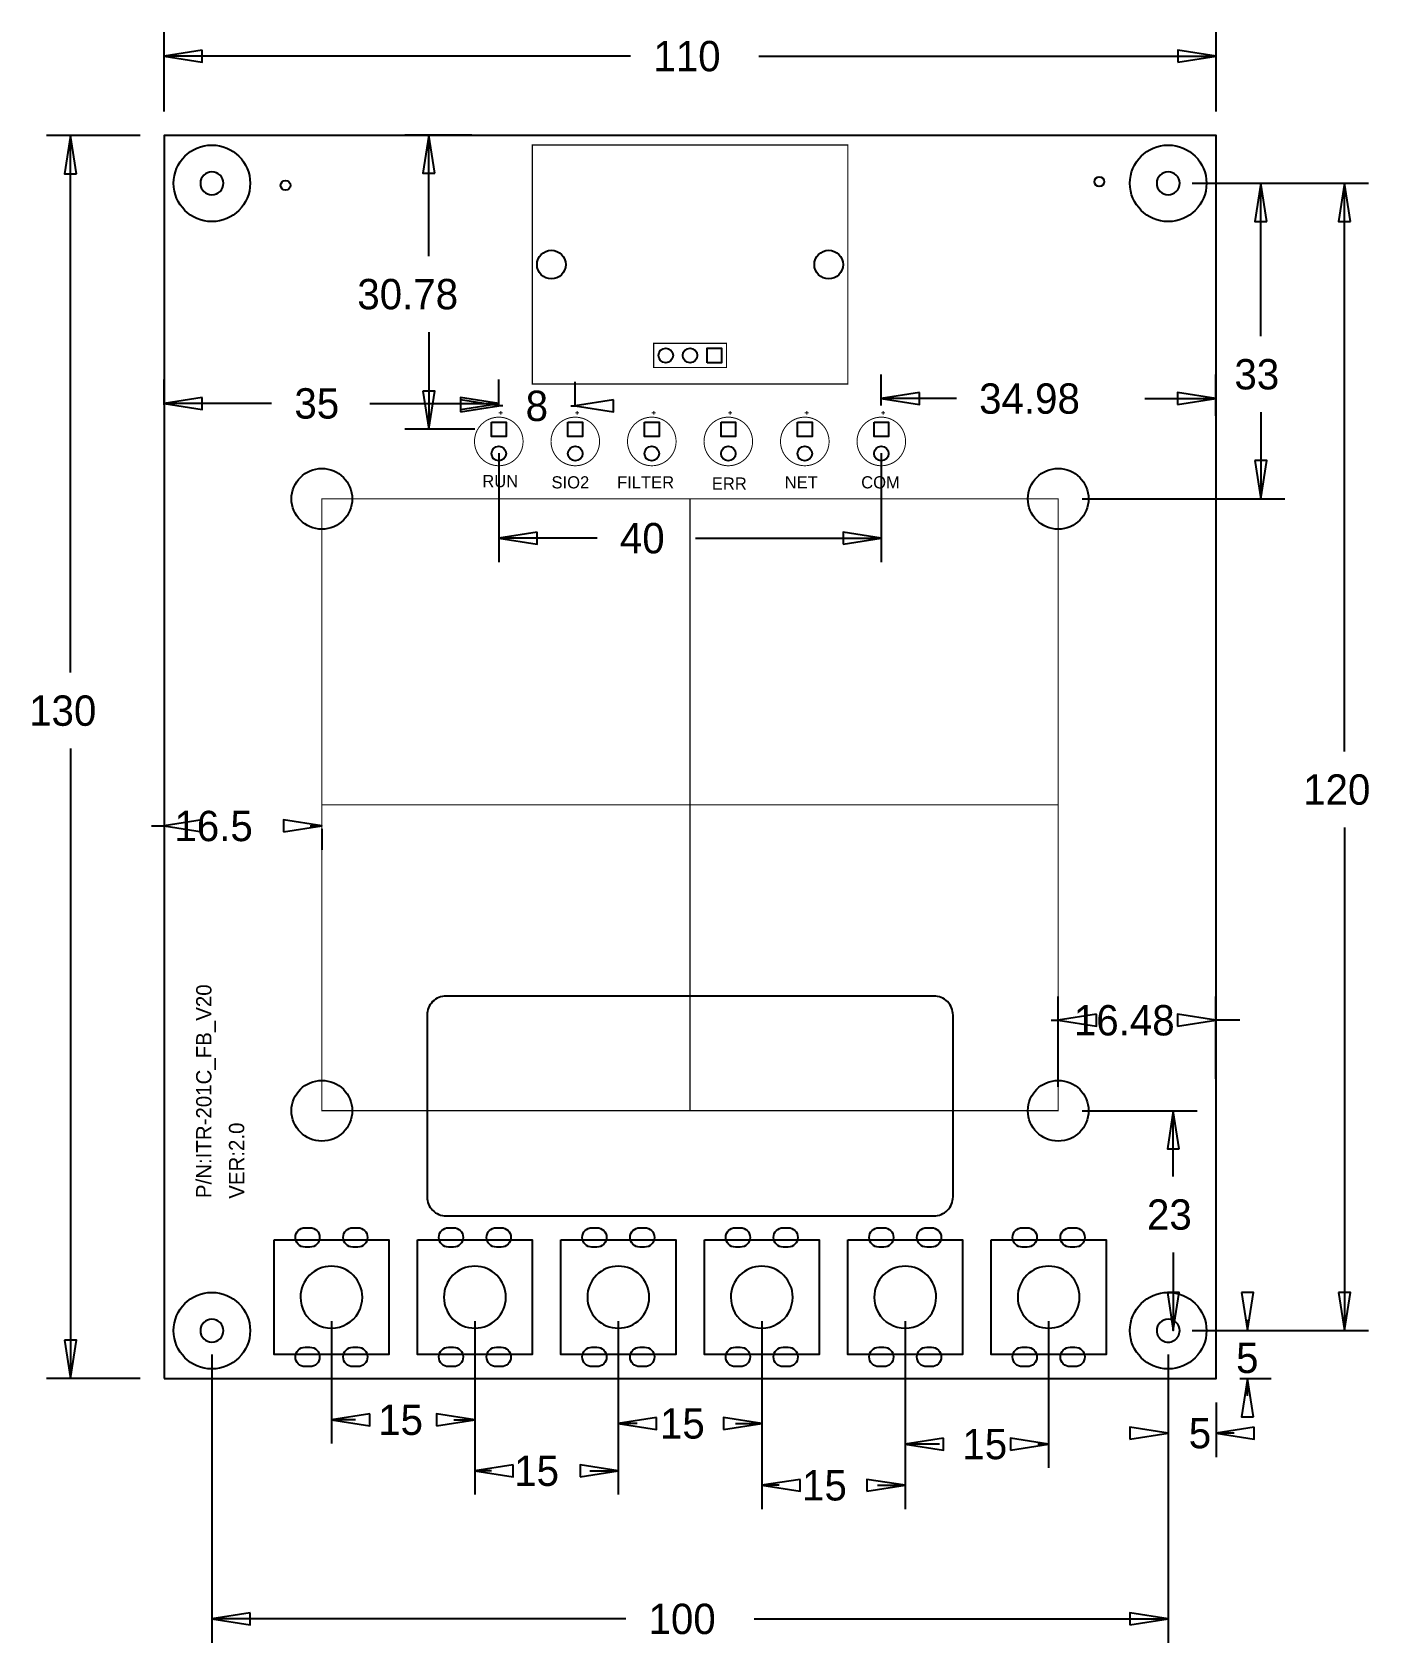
# Model space of a CAD drawing. Extents: x -14 to 126, y -28 to 141.
import ezdxf

# ---------------------------------------------------------------- set-up
doc = ezdxf.new("R2010")
doc.units = 0
for name, color, linetype in [('BOARD_GEOMETRY_DIMENSION', 1, 'CONTINUOUS'), ('BOARD_GEOMETRY_OUTLINE', 3, 'CONTINUOUS'), ('PACKAGE_GEOMETRY_SILKSCREEN_TOP', 5, 'CONTINUOUS'), ('PIN_TOP', 6, 'CONTINUOUS')]:
    doc.layers.add(name, color=color, linetype=linetype)

msp = doc.modelspace()

# ---------------------------------------------------------------- linework, layer by layer
at = {"layer": 'BOARD_GEOMETRY_DIMENSION'}
for points in [[(0, 132.499989), (0, 140.802995)], [(110.000009, 132.499989), (110.000009, 140.802995)], [(48.788091, 138.303), (0, 138.303)], [(62.209909, 138.303), (110.000009, 138.303)], [(-2.499995, 129.999994), (-12.278995, 129.999994)], [(-9.779, 73.818699), (-9.779, 129.999994)], [(32.171005, 130.048), (25.186005, 130.048)], [(27.686, 117.37975), (27.686, 130.048)], [(107.499988, 125.000004), (117.180995, 125.000004)], [(107.499988, 125.000004), (125.943995, 125.000004)], [(114.681, 108.99775), (114.681, 125.000004)], [(123.444, 65.56375), (123.444, 125.000004)], [(27.686, 109.44225), (27.686, 99.270007)], [(0, 101.813995), (0, 104.480995)], [(35.000006, 101.770002), (35.000006, 104.480995)], [(75.000002, 101.770002), (75.000002, 104.988995)], [(109.982, 100.670995), (109.982, 104.988995)], [(35.000006, 101.770002), (35.000006, 104.226995)], [(42.99999, 101.770002), (42.99999, 104.226995)], [(11.246409, 101.981), (0, 101.981)], [(21.519591, 101.981), (35.000006, 101.981)], [(35.426802, 101.727), (35.000006, 101.727)], [(42.551198, 101.727), (42.99999, 101.727)], [(82.850228, 102.489), (75.000002, 102.489)], [(102.569772, 102.489), (109.982, 102.489)], [(114.681, 101.06025), (114.681, 91.999994)], [(32.500011, 99.270007), (25.186005, 99.270007)], [(35.000006, 96.770012), (35.000006, 85.384005)], [(75.000002, 96.770012), (75.000002, 85.384005)], [(95.999986, 91.999994), (117.180995, 91.999994)], [(45.282409, 87.884), (35.000006, 87.884)], [(55.555591, 87.884), (75.000002, 87.884)], [(-9.779, 65.881301), (-9.779, 0)], [(-1.300378, 57.785), (0, 57.785)], [(15.270378, 57.785), (16.499992, 57.785)], [(16.499992, 57.500012), (16.499992, 55.285005)], [(123.444, 57.62625), (123.444, 4.99999)], [(0, 57.190005), (0, 55.285005)], [(93.499991, 30.49999), (93.499991, 39.964995)], [(109.982, 31.328995), (109.982, 39.964995)], [(92.756228, 37.465), (93.499991, 37.465)], [(112.475772, 37.465), (109.982, 37.465)], [(95.999986, 27.999995), (108.036995, 27.999995)], [(105.537, 21.11375), (105.537, 27.999995)], [(105.537, 13.17625), (105.537, 4.99999)], [(17.49999, 5.999988), (17.49999, -6.817995)], [(32.499986, 5.999988), (32.499986, -12.151995)], [(32.499986, 5.999988), (32.499986, -6.817995)], [(47.499981, 5.999988), (47.499981, -7.198995)], [(47.499981, 5.999988), (47.499981, -12.151995)], [(62.499977, 5.999988), (62.499977, -13.675995)], [(62.499977, 5.999988), (62.499977, -7.198995)], [(77.499997, 5.999988), (77.499997, -9.357995)], [(77.499997, 5.999988), (77.499997, -13.675995)], [(92.499993, 5.999988), (92.499993, -9.357995)], [(113.284, 6.12775), (113.284, 4.99999)], [(107.499988, 4.99999), (115.783995, 4.99999)], [(107.499988, 4.99999), (108.036995, 4.99999)], [(107.499988, 4.99999), (125.943995, 4.99999)], [(4.99999, 2.499995), (4.99999, -27.645995)], [(104.999993, 2.499995), (104.999993, -8.214995)], [(104.999993, 2.499995), (104.999993, -27.645995)], [(-2.499995, 0), (-12.278995, 0)], [(112.500004, 0), (115.783995, 0)], [(113.284, -1.80975), (113.284, 0)], [(110.000009, -2.499995), (110.000009, -8.214995)], [(20.009409, -4.318), (17.49999, -4.318)], [(30.282591, -4.318), (32.499986, -4.318)], [(49.473409, -4.699), (47.499981, -4.699)], [(59.746591, -4.699), (62.499977, -4.699)], [(104.768802, -5.715), (104.999993, -5.715)], [(111.893198, -5.715), (110.000009, -5.715)], [(81.096409, -6.858), (77.499997, -6.858)], [(91.369591, -6.858), (92.499993, -6.858)], [(34.233409, -9.652), (32.499986, -9.652)], [(44.506591, -9.652), (47.499981, -9.652)], [(64.332409, -11.176), (62.499977, -11.176)], [(74.605591, -11.176), (77.499997, -11.176)], [(48.280015, -25.146), (4.99999, -25.146)], [(61.701985, -25.146), (104.999993, -25.146)]]:
    msp.add_lwpolyline(points, dxfattribs=at)
for points in [[(3.999992, 138.927992), (0, 138.303), (3.999992, 137.678008)], [(105.999991, 137.678008), (110.000009, 138.303), (105.999991, 138.927992)], [(-9.154008, 126.000002), (-9.779, 129.999994), (-10.403992, 126.000002)], [(28.310992, 126.048008), (27.686, 130.048), (27.061008, 126.048008)], [(115.305992, 121.000012), (114.681, 125.000004), (114.056008, 121.000012)], [(124.068992, 121.000012), (123.444, 125.000004), (122.819008, 121.000012)], [(27.061008, 103.269999), (27.686, 99.270007), (28.310992, 103.269999)], [(78.999994, 103.113992), (75.000002, 102.489), (78.999994, 101.864008)], [(105.982008, 101.864008), (109.982, 102.489), (105.982008, 103.113992)], [(3.999992, 102.605992), (0, 101.981), (3.999992, 101.356008)], [(31.000014, 101.356008), (35.000006, 101.981), (31.000014, 102.605992)], [(31.000014, 101.102008), (35.000006, 101.727), (31.000014, 102.351992)], [(46.999982, 102.351992), (42.99999, 101.727), (46.999982, 101.102008)], [(114.056008, 95.999986), (114.681, 91.999994), (115.305992, 95.999986)], [(38.999998, 88.508992), (35.000006, 87.884), (38.999998, 87.259008)], [(71.00001, 87.259008), (75.000002, 87.884), (71.00001, 88.508992)], [(3.999992, 58.409992), (0, 57.785), (3.999992, 57.160008)], [(12.5, 57.160008), (16.499992, 57.785), (12.5, 58.409992)], [(97.499983, 38.089992), (93.499991, 37.465), (97.499983, 36.840008)], [(105.982008, 36.840008), (109.982, 37.465), (105.982008, 38.089992)], [(106.161992, 24.000003), (105.537, 27.999995), (104.912008, 24.000003)], [(104.912008, 8.999982), (105.537, 4.99999), (106.161992, 8.999982)], [(112.659008, 8.999982), (113.284, 4.99999), (113.908992, 8.999982)], [(122.819008, 8.999982), (123.444, 4.99999), (124.068992, 8.999982)], [(-10.403992, 3.999992), (-9.779, 0), (-9.154008, 3.999992)], [(113.908992, -3.999992), (113.284, 0), (112.659008, -3.999992)], [(21.499982, -3.693008), (17.49999, -4.318), (21.499982, -4.942992)], [(28.499994, -4.942992), (32.499986, -4.318), (28.499994, -3.693008)], [(51.499973, -4.074008), (47.499981, -4.699), (51.499973, -5.323992)], [(58.499985, -5.323992), (62.499977, -4.699), (58.499985, -4.074008)], [(81.499989, -6.233008), (77.499997, -6.858), (81.499989, -7.482992)], [(88.500001, -7.482992), (92.499993, -6.858), (88.500001, -6.233008)], [(101.000001, -6.339992), (104.999993, -5.715), (101.000001, -5.090008)], [(114.000001, -5.090008), (110.000009, -5.715), (114.000001, -6.339992)], [(36.499978, -9.027008), (32.499986, -9.652), (36.499978, -10.276992)], [(43.499989, -10.276992), (47.499981, -9.652), (43.499989, -9.027008)], [(66.499969, -10.551008), (62.499977, -11.176), (66.499969, -11.800992)], [(73.500005, -11.800992), (77.499997, -11.176), (73.500005, -10.551008)], [(8.999982, -24.521008), (4.99999, -25.146), (8.999982, -25.770992)], [(101.000001, -25.770992), (104.999993, -25.146), (101.000001, -24.521008)]]:
    msp.add_lwpolyline(points, close=True, dxfattribs=at)
at = {"layer": 'BOARD_GEOMETRY_OUTLINE'}
msp.add_lwpolyline([(0, 0), (110.000009, 0), (110.000009, 129.999994), (0, 129.999994)], close=True, dxfattribs=at)
msp.add_lwpolyline([(29.499992, 16.999991), (80.499991, 16.999991, 0.414214), (82.499987, 18.999987), (82.499987, 38, 0.414214), (80.499991, 39.999996), (29.499992, 39.999996, 0.414214), (27.499996, 38), (27.499996, 18.999987, 0.414214)], format="xyb", close=True, dxfattribs=at)
at = {"layer": 'PACKAGE_GEOMETRY_SILKSCREEN_TOP', "const_width": 0.127}
for points in [[(38.499999, 103.999995), (71.500009, 103.999995), (71.500009, 128.999996), (38.499999, 128.999996)], [(51.189992, 105.729989), (58.809992, 105.729989), (58.809992, 108.269989), (51.189992, 108.269989)]]:
    msp.add_lwpolyline(points, close=True, dxfattribs=at)
at = {"layer": 'PACKAGE_GEOMETRY_SILKSCREEN_TOP'}
for points in [[(6.199988, 125.000004, 1), (3.800075, 124.999994, 1)], [(106.199991, 125.000004, 1), (103.800038, 124.999994, 1)], [(20.737906, 8.500008, 1), (14.262094, 8.499992, 1)], [(35.737902, 8.500008, 1), (29.262098, 8.499992, 1)], [(50.737897, 8.500008, 1), (44.262103, 8.499992, 1)], [(65.737892, 8.500008, 1), (59.262108, 8.499992, 1)], [(80.737888, 8.500008, 1), (74.262112, 8.499992, 1)], [(95.737909, 8.500008, 1), (89.262091, 8.499992, 1)], [(6.199988, 4.99999, 1), (3.800025, 5.000008, 1)], [(106.199991, 4.99999, 1), (103.800055, 5.000008, 1)]]:
    msp.add_lwpolyline(points, format="xyb", close=True, dxfattribs=at)
for points, const_width in [([(35.200006, 101.200001), (35.200006, 100.800002)], 0.1), ([(43.19999, 101.200001), (43.19999, 100.800002)], 0.1), ([(51.199999, 101.200001), (51.199999, 100.800002)], 0.1), ([(59.200009, 101.200001), (59.200009, 100.800002)], 0.1), ([(67.199993, 101.200001), (67.199993, 100.800002)], 0.1), ([(75.200002, 101.200001), (75.200002, 100.800002)], 0.1), ([(35.400005, 101.000001), (35.000006, 101.000001)], 0.1), ([(43.399989, 101.000001), (42.99999, 101.000001)], 0.1), ([(51.399999, 101.000001), (51, 101.000001)], 0.1), ([(59.400008, 101.000001), (59.000009, 101.000001)], 0.1), ([(67.399992, 101.000001), (66.999993, 101.000001)], 0.1), ([(75.400002, 101.000001), (75.000002, 101.000001)], 0.1), ([(16.499992, 27.999995), (54.999992, 27.999995), (54.999992, 91.999994), (93.499991, 91.999994), (93.499991, 60.000007), (16.499992, 60.000007), (16.499992, 27.999995), (93.499991, 27.999995), (93.499991, 91.999994), (16.499992, 91.999994), (16.499992, 60.000007)], 0.127)]:
    msp.add_lwpolyline(points, dxfattribs=dict(at, const_width=const_width))
at = {"layer": 'PACKAGE_GEOMETRY_SILKSCREEN_TOP', "const_width": 0.1}
for points in [[(37.540006, 98.000007, 1), (32.460036, 97.999951, 1)], [(45.53999, 98.000007, 1), (40.460052, 97.999933, 1)], [(53.540101, 98.000007, 1), (48.459964, 98.000028, 1)], [(61.540009, 98.000007, 1), (56.460033, 97.999984, 1)], [(69.539993, 98.000007, 1), (64.460049, 97.999971, 1)], [(77.540104, 98.000007, 1), (72.459938, 98.000068, 1)]]:
    msp.add_lwpolyline(points, format="xyb", close=True, dxfattribs=at)
at = {"layer": 'PACKAGE_GEOMETRY_SILKSCREEN_TOP'}
for points in [[(11.500002, 14.499996), (23.500004, 14.499996), (23.500004, 2.499995), (11.500002, 2.499995)], [(26.499998, 14.499996), (38.499999, 14.499996), (38.499999, 2.499995), (26.499998, 2.499995)], [(41.499993, 14.499996), (53.499995, 14.499996), (53.499995, 2.499995), (41.499993, 2.499995)], [(56.499989, 14.499996), (68.49999, 14.499996), (68.49999, 2.499995), (56.499989, 2.499995)], [(71.500009, 14.499996), (83.500011, 14.499996), (83.500011, 2.499995), (71.500009, 2.499995)], [(86.500005, 14.499996), (98.500006, 14.499996), (98.500006, 2.499995), (86.500005, 2.499995)]]:
    msp.add_lwpolyline(points, close=True, dxfattribs=at)
at = {"layer": 'PIN_TOP'}
for points in [[(56.777992, 106.237989), (56.777992, 107.761989), (58.301992, 107.761989), (58.301992, 106.237989)], [(34.238006, 100.032007), (35.762006, 100.032007), (35.762006, 98.508007), (34.238006, 98.508007)], [(42.23799, 100.032007), (43.76199, 100.032007), (43.76199, 98.508007), (42.23799, 98.508007)], [(50.238, 100.032007), (51.762, 100.032007), (51.762, 98.508007), (50.238, 98.508007)], [(58.238009, 100.032007), (59.762009, 100.032007), (59.762009, 98.508007), (58.238009, 98.508007)], [(66.237993, 100.032007), (67.761993, 100.032007), (67.761993, 98.508007), (66.237993, 98.508007)], [(74.238002, 100.032007), (75.762002, 100.032007), (75.762002, 98.508007), (74.238002, 98.508007)]]:
    msp.add_lwpolyline(points, close=True, dxfattribs=at)
for points in [[(15.253995, 13.734009), (14.745995, 13.734009, -1), (14.745995, 15.766009), (15.253995, 15.766009, -1)], [(20.253985, 13.734009), (19.745985, 13.734009, -1), (19.745985, 15.766009), (20.253985, 15.766009, -1)], [(30.254016, 13.734009), (29.746016, 13.734009, -1), (29.746016, 15.766009), (30.254016, 15.766009, -1)], [(35.254006, 13.734009), (34.746006, 13.734009, -1), (34.746006, 15.766009), (35.254006, 15.766009, -1)], [(45.254012, 13.734009), (44.746012, 13.734009, -1), (44.746012, 15.766009), (45.254012, 15.766009, -1)], [(50.254002, 13.734009), (49.746002, 13.734009, -1), (49.746002, 15.766009), (50.254002, 15.766009, -1)], [(60.254007, 13.734009), (59.746007, 13.734009, -1), (59.746007, 15.766009), (60.254007, 15.766009, -1)], [(65.253997, 13.734009), (64.745997, 13.734009, -1), (64.745997, 15.766009), (65.253997, 15.766009, -1)], [(75.254002, 13.734009), (74.746002, 13.734009, -1), (74.746002, 15.766009), (75.254002, 15.766009, -1)], [(80.253992, 13.734009), (79.745992, 13.734009, -1), (79.745992, 15.766009), (80.253992, 15.766009, -1)], [(90.253998, 13.734009), (89.745998, 13.734009, -1), (89.745998, 15.766009), (90.253998, 15.766009, -1)], [(95.253988, 13.734009), (94.745988, 13.734009, -1), (94.745988, 15.766009), (95.253988, 15.766009, -1)], [(15.253995, 1.234008), (14.745995, 1.234008, -1), (14.745995, 3.266008), (15.253995, 3.266008, -1)], [(20.253985, 1.234008), (19.745985, 1.234008, -1), (19.745985, 3.266008), (20.253985, 3.266008, -1)], [(30.254016, 1.234008), (29.746016, 1.234008, -1), (29.746016, 3.266008), (30.254016, 3.266008, -1)], [(35.254006, 1.234008), (34.746006, 1.234008, -1), (34.746006, 3.266008), (35.254006, 3.266008, -1)], [(45.254012, 1.234008), (44.746012, 1.234008, -1), (44.746012, 3.266008), (45.254012, 3.266008, -1)], [(50.254002, 1.234008), (49.746002, 1.234008, -1), (49.746002, 3.266008), (50.254002, 3.266008, -1)], [(60.254007, 1.234008), (59.746007, 1.234008, -1), (59.746007, 3.266008), (60.254007, 3.266008, -1)], [(65.253997, 1.234008), (64.745997, 1.234008, -1), (64.745997, 3.266008), (65.253997, 3.266008, -1)], [(75.254002, 1.234008), (74.746002, 1.234008, -1), (74.746002, 3.266008), (75.254002, 3.266008, -1)], [(80.253992, 1.234008), (79.745992, 1.234008, -1), (79.745992, 3.266008), (80.253992, 3.266008, -1)], [(90.253998, 1.234008), (89.745998, 1.234008, -1), (89.745998, 3.266008), (90.253998, 3.266008, -1)], [(95.253988, 1.234008), (94.745988, 1.234008, -1), (94.745988, 3.266008), (95.253988, 3.266008, -1)]]:
    msp.add_lwpolyline(points, format="xyb", close=True, dxfattribs=at)
for centre, radius in [((4.99999, 125.000004), 4.000005), ((104.999993, 125.000004), 4.000005), ((12.7, 124.779989), 0.509994), ((97.79, 125.160989), 0.509994), ((40.499995, 116.499996), 1.499997), ((69.499988, 116.499996), 1.499997), ((52.459992, 106.999989), 0.762), ((54.999992, 106.999989), 0.762), ((35.000006, 96.730007), 0.762), ((42.99999, 96.730007), 0.762), ((51, 96.730007), 0.762), ((59.000009, 96.730007), 0.762), ((66.999993, 96.730007), 0.762), ((75.000002, 96.730007), 0.762), ((16.499992, 91.999994), 3.175), ((93.499991, 91.999994), 3.175), ((16.499992, 27.999995), 3.175), ((93.499991, 27.999995), 3.175), ((4.99999, 4.99999), 4.000005), ((104.999993, 4.99999), 4.000005)]:
    msp.add_circle(centre, radius, dxfattribs=at)

# ---------------------------------------------------------------- texts
at = {"layer": 'BOARD_GEOMETRY_DIMENSION', "width": 0.991744}
for s, p in [('110', (51.169189, 136.7155)), ('30.78', (20.207478, 111.8235)), ('33', (111.925659, 103.4415)), ('35', (13.627659, 100.3935)), ('8', (37.808052, 100.1395)), ('34.98', (85.231478, 100.9015)), ('40', (47.663659, 86.2965)), ('130', (-14.108811, 68.2625)), ('120', (119.114265, 60.0075)), ('16.5', (1.080872, 56.1975)), ('16.48', (95.137478, 35.8775)), ('23', (102.781659, 15.5575)), ('5', (112.103052, 0.5715)), ('15', (22.390659, -5.9055)), ('15', (51.854659, -6.2865)), ('5', (107.150052, -7.3025)), ('15', (83.477659, -8.4455)), ('15', (36.614659, -11.2395)), ('15', (66.713659, -12.7635)), ('100', (50.661265, -26.7335))]:
    msp.add_text(s, height=3.175, dxfattribs=at).set_placement(p)
at = {"layer": 'PACKAGE_GEOMETRY_SILKSCREEN_TOP', "width": 1.01952}
for s, p in [('RUN', (33.274, 93.218)), ('SIO2', (40.513, 93.091)), ('FILTER', (47.371, 93.091)), ('NET', (64.897, 93.091)), ('COM', (72.898, 93.091)), ('ERR', (57.277, 92.964))]:
    msp.add_text(s, height=1.27, dxfattribs=at).set_placement(p)
at = {"layer": 'PACKAGE_GEOMETRY_SILKSCREEN_TOP', "width": 1.000064}
for s, p in [('P/N:ITR-201C_FB_V20', (4.953, 18.861989)), ('VER:2.0', (8.382, 18.796))]:
    msp.add_text(s, height=1.599895, rotation=90, dxfattribs=at).set_placement(p)

doc.saveas('drawing.dxf')
